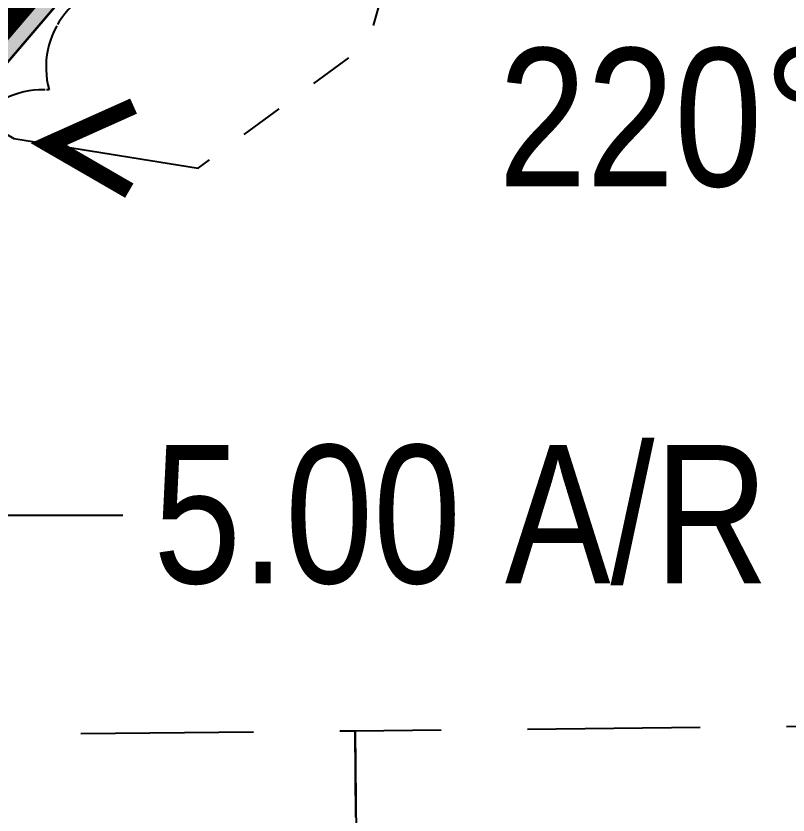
# Model space of a CAD drawing. Extents: x 538089 to 546766, y 6046620 to 6052605.
# Drawn here: x 540557.9 to 540613.8, y 6047394 to 6047451.8 of the extents above; entities that cross this region are included whole.
import ezdxf
from ezdxf.enums import TextEntityAlignment as Align

# ---------------------------------------------------------------- set-up
doc = ezdxf.new("R2010")
doc.units = 0
doc.header["$LTSCALE"] = 5
for name, pattern in [('0', [1, 1, 0]), ('foc-ACCESSROAD', [3.75, 2.5, -1.25]), ('foc-TOPO-ephemeral', [6.25, 3.125, -0.625, 0.625, -0.625, 0.625, -0.625])]:
    doc.linetypes.add(name, pattern=pattern)
for name, color, linetype in [('AS-ROADS', 254, 'Continuous'), ('C-AR', 13, 'foc-ACCESSROAD'), ('C-RW', 13, 'Continuous'), ('C-WS', 13, 'foc-ACCESSROAD'), ('L-BD', 7, 'Continuous'), ('P-PROPOSED', 10, 'Continuous'), ('P-PROPOSED-H', 21, 'Continuous'), ('P-TXT', 4, 'Continuous'), ('T-BUSH', 110, '0'), ('T-DRAW', 143, 'foc-TOPO-ephemeral')]:
    doc.layers.add(name, color=color, linetype=linetype)
doc.styles.add('80CG', font='ARIALN.TTF', dxfattribs={"height": 10})
doc.styles.add('80L', font='ARIALN.TTF', dxfattribs={"height": 10})
doc.dimstyles.new('Compass 5 000', dxfattribs={"dimscale": 5, "dimtxt": 9, "dimasz": 2, "dimexe": 0.2, "dimexo": 0.0625, "dimgap": 0.5, "dimtad": 0, "dimtih": 1, "dimtoh": 1, "dimzin": 0, "dimdsep": 46, "dimtxsty": '80CG', "dimcen": 0.1, "dimse1": 1, "dimse2": 1, "dimclrd": 256, "dimclrt": 256, "dimaunit": 1, "dimadec": 4, "dimazin": 0, "dimtfac": 0.06, "dimtofl": 0, "dimtmove": 0, "dimatfit": 1, "dimfxl": 0.2, "dimtolj": 1, "dimtzin": 0, "dimlwd": -1, "dimarcsym": 0})

# ---------------------------------------------------------------- blocks, each defined once
blk = doc.blocks.new('*D556')
at = {"layer": 'P-TXT', "transparency": 16777216}
for p, q in [((540529.022, 6047438.387), (540521.409, 6047444.871)), ((540548.052, 6047422.178), (540555.665, 6047415.693)), ((540555.665, 6047415.693), (540565.665, 6047415.693))]:
    blk.add_line(p, q, dxfattribs=at)
for points in [[(540530.103, 6047439.655), (540527.941, 6047437.118), (540536.635, 6047431.902)], [(540549.133, 6047423.446), (540546.971, 6047420.909), (540540.439, 6047428.662)]]:
    blk.add_solid(points, dxfattribs=at)
at = {"layer": 'P-TXT', "transparency": 16777216, "insert": (540590.146, 6047415.693), "char_height": 10, "attachment_point": 5, "style": '80CG'}
blk.add_mtext('\\A1;5.00 A/R', dxfattribs=at)

msp = doc.modelspace()

# ---------------------------------------------------------------- hatches: boundary and pattern name
at = {"layer": 'P-PROPOSED-H'}
h = msp.add_hatch(color=256, dxfattribs=at)
h.dxf.hatch_style = 1
h.paths.add_polyline_path([(544327.466, 6048149.661), (544327.476, 6048021.744), (542928.637, 6048018.08), (542909.552, 6048013.868), (542488.637, 6047819.921), (542385.486, 6047818.242), (542344.461, 6047840.106), (542311.347, 6047845.612), (542271.645, 6047862.141), (542238.257, 6047881.52), (542200.285, 6047886.14), (542188.317, 6047882.403), (542175.596, 6047869.264), (542155.701, 6047852.545), (542122.385, 6047837.38), (542083.38, 6047828.883), (542054.427, 6047817.582), (542013.111, 6047806.252), (541967.805, 6047794.863), (541909.618, 6047799.812), (541825.507, 6047777.314), (541131.285, 6047760.981), (540876.936, 6047587.578), (540740.466, 6047543.425), (540612.419, 6047513.168), (540515.464, 6047399.392), (540508.922, 6047399.367), (540609.676, 6047517.655), (540739.12, 6047548.242), (540874.714, 6047592.112), (541129.629, 6047765.917), (541824.792, 6047782.296), (541908.326, 6047804.64), (541967.397, 6047799.913), (542011.841, 6047811.086), (542052.853, 6047822.332), (542081.93, 6047833.681), (542120.801, 6047842.15), (542153.009, 6047856.811), (542172.184, 6047872.924), (542185.613, 6047886.793), (542199.821, 6047891.23), (542239.879, 6047886.356), (542273.869, 6047866.629), (542312.735, 6047850.448), (542346.089, 6047844.902), (542386.696, 6047823.26), (542487.502, 6047824.901), (542907.949, 6048018.632), (542928.086, 6048023.076), (544322.478, 6048026.728), (544322.469, 6048148.494), (544273.348, 6048247.948), (544238.32, 6048336.161), (544238.469, 6048437.058), (544211.887, 6048523.666), (544501.696, 6049247.53), (544507.094, 6049247.581), (544217.187, 6048523.459), (544243.465, 6048437.812), (544243.319, 6048337.113), (544277.918, 6048249.98)])

# ---------------------------------------------------------------- linework, layer by layer
at = {"layer": 'AS-ROADS', "const_width": 2.998, "flags": 128}
msp.add_lwpolyline([(541735.967, 6047777.856), (541596.623, 6047774.266), (541472.73, 6047771.454), (541317.874, 6047767.911), (541175.878, 6047764.533), (541156.063, 6047764.078), (541138.218, 6047763.68), (541129.793, 6047762.934), (541126.219, 6047760.478), (541073.163, 6047724.522), (540907.378, 6047611.563), (540878.582, 6047591.809), (540872.789, 6047589.075), (540855.405, 6047583.269), (540746.313, 6047548.069), (540738.922, 6047545.799), (540723.066, 6047541.771), (540613.208, 6047515.951), (540608.729, 6047512.688), (540574.762, 6047472.788), (540518.994, 6047407.441), (540505.888, 6047391.206), (540491.706, 6047378.658), (540427.362, 6047360.183)], dxfattribs=at)
at = {"layer": 'C-AR', "flags": 128}
msp.add_lwpolyline([(544327.466, 6048149.661), (544327.476, 6048021.744), (542928.637, 6048018.08), (542909.552, 6048013.868), (542488.637, 6047819.921), (542176.164, 6047814.812), (541977.734, 6047780.891), (541131.285, 6047760.981), (540876.936, 6047587.578), (540740.466, 6047543.425), (540612.419, 6047513.168), (540515.464, 6047399.392), (540508.922, 6047399.367), (540609.676, 6047517.655), (540739.12, 6047548.242), (540874.714, 6047592.112), (541129.629, 6047765.917), (541977.252, 6047785.878), (542175.699, 6047819.802), (542487.502, 6047824.901), (542907.949, 6048018.632), (542928.086, 6048023.076), (544322.478, 6048026.728), (544322.469, 6048148.494), (544273.348, 6048247.948), (544238.32, 6048336.161), (544238.469, 6048437.058), (544211.887, 6048523.666), (544501.696, 6049247.53), (544507.094, 6049247.581), (544217.187, 6048523.459), (544243.465, 6048437.812), (544243.319, 6048337.113), (544277.918, 6048249.98), (544327.466, 6048149.661)], close=True, dxfattribs=at)
at = {"layer": 'C-RW', "flags": 128}
msp.add_lwpolyline([(541975.805, 6047800.841), (541124.907, 6047780.826), (540868.049, 6047605.713), (540735.082, 6047562.693), (540601.449, 6047531.116), (540506.218, 6047419.329), (540290.448, 6047417.1), (540291.068, 6047357.836), (540311.057, 6047358.043), (540310.646, 6047397.318), (540515.53, 6047399.435), (540612.419, 6047513.168), (540740.466, 6047543.425), (540876.936, 6047587.578), (541131.285, 6047760.981), (541977.734, 6047780.891)], dxfattribs=at)
at = {"layer": 'C-WS', "flags": 128}
for points in [[(540583.488, 6047300.085), (540582.477, 6047400.084), (540661.477, 6047400.883), (540662.488, 6047300.883), (540583.488, 6047300.085)], [(540300.355, 6047227.278), (540292.305, 6047227.195), (540292.087, 6047249.494), (540290.987, 6047357.84), (540290.589, 6047397.096), (540515.464, 6047399.392), (540582.477, 6047400.084), (540583.488, 6047300.085), (540584.202, 6047230.143), (540332.861, 6047227.603), (540300.355, 6047227.278)]]:
    msp.add_lwpolyline(points, close=True, dxfattribs=at)
at = {"layer": 'P-PROPOSED', "flags": 128}
msp.add_lwpolyline([(541825.507, 6047777.314), (541131.285, 6047760.981), (540876.936, 6047587.578), (540740.466, 6047543.425), (540612.419, 6047513.168), (540515.464, 6047399.392), (540508.922, 6047399.367), (540609.676, 6047517.655), (540739.12, 6047548.242), (540874.714, 6047592.112), (541129.629, 6047765.917), (541824.792, 6047782.296)], dxfattribs=at)
at = {"layer": 'T-BUSH', "flags": 128}
msp.add_lwpolyline([(541935.198, 6047779.082, 0.34043), (541928.153, 6047776.674, 0.520567), (541918.162, 6047776.418, 0.520567), (541908.17, 6047776.161, 0.520567), (541898.179, 6047775.905, 0.520567), (541888.187, 6047775.648, 0.520567), (541878.196, 6047775.392, 0.520567), (541868.202, 6047775.231, 0.520567), (541858.209, 6047775.078, 0.520567), (541848.215, 6047774.924, 0.520567), (541838.222, 6047774.771, 0.520567), (541828.228, 6047774.617, 0.520567), (541818.234, 6047774.464, 0.520567), (541808.241, 6047774.289, 0.520567), (541798.249, 6047774.077, 0.520567), (541788.256, 6047773.865, 0.520567), (541778.264, 6047773.653, 0.520567), (541768.271, 6047773.441, 0.520567), (541758.279, 6047773.229, 0.520567), (541748.286, 6047773.017, 0.520567), (541738.293, 6047772.805, 0.520567), (541728.301, 6047772.592, 0.520567), (541718.308, 6047772.38, 0.520567), (541708.316, 6047772.148, 0.520567), (541698.324, 6047771.914, 0.520567), (541688.332, 6047771.681, 0.520567), (541678.34, 6047771.448, 0.520567), (541668.348, 6047771.214, 0.520567), (541658.356, 6047770.981, 0.520567), (541648.364, 6047770.748, 0.520567), (541638.372, 6047770.515, 0.520567), (541628.38, 6047770.282, 0.520567), (541618.388, 6047770.049, 0.520567), (541608.396, 6047769.817, 0.520567), (541598.404, 6047769.584, 0.520567), (541588.411, 6047769.352, 0.520567), (541578.419, 6047769.119, 0.520567), (541568.427, 6047768.886, 0.520567), (541558.435, 6047768.654, 0.520567), (541548.443, 6047768.421, 0.520567), (541538.451, 6047768.189, 0.520567), (541528.459, 6047767.956, 0.520567), (541518.467, 6047767.724, 0.520567), (541508.475, 6047767.488, 0.520567), (541498.483, 6047767.249, 0.520567), (541488.491, 6047767.01, 0.520567), (541478.499, 6047766.771, 0.520567), (541468.507, 6047766.532, 0.520567), (541458.515, 6047766.293, 0.520567), (541448.523, 6047766.054, 0.520567), (541438.531, 6047765.815, 0.520567), (541428.539, 6047765.576, 0.520567), (541418.547, 6047765.338, 0.520567), (541408.555, 6047765.125, 0.520567), (541398.562, 6047764.916, 0.520567), (541388.57, 6047764.707, 0.520567), (541378.577, 6047764.497, 0.520567), (541368.585, 6047764.288, 0.520567), (541358.592, 6047764.079, 0.520567), (541348.599, 6047763.869, 0.520567), (541338.607, 6047763.66, 0.520567), (541328.614, 6047763.451, 0.520567), (541318.622, 6047763.241, 0.520567), (541308.629, 6047763.032, 0.520567), (541298.637, 6047762.801, 0.520567), (541288.645, 6047762.543, 0.520567), (541278.654, 6047762.286, 0.520567), (541268.662, 6047762.029, 0.520567), (541258.671, 6047761.771, 0.520567), (541248.679, 6047761.514, 0.520567), (541238.688, 6047761.257, 0.520567), (541228.697, 6047761, 0.520567), (541218.704, 6047760.778, 0.520567), (541208.711, 6047760.59, 0.520567), (541198.718, 6047760.402, 0.520567), (541188.725, 6047760.214, 0.520567), (541178.732, 6047760.026, 0.520567), (541168.741, 6047759.75, 0.520567), (541158.752, 6047759.417, 0.520567), (541153.962, 6047754.255, 0.520567), (541149.92, 6047747.907, 0.520567), (541140.051, 6047746.327, 0.520567), (541130.373, 6047744.211, 0.520567), (541121.739, 6047739.176, 0.520567), (541115.233, 6047744.098, 0.520567), (541107.381, 6047741.19, 0.520567), (541099.049, 6047735.671, 0.520567), (541090.716, 6047730.152, 0.520567), (541082.384, 6047724.632, 0.520567), (541074.07, 6047719.085, 0.520567), (541065.802, 6047713.469, 0.520567), (541057.533, 6047707.854, 0.520567), (541049.265, 6047702.239, 0.520567), (541040.997, 6047696.624, 0.520567), (541032.728, 6047691.008, 0.520567), (541024.46, 6047685.393, 0.520567), (541016.192, 6047679.778, 0.520567), (541007.924, 6047674.163, 0.520567), (540999.665, 6047668.533, 0.520567), (540991.432, 6047662.865, 0.520567), (540983.2, 6047657.198, 0.520567), (540974.967, 6047651.531, 0.520567), (540966.734, 6047645.864, 0.520567), (540958.501, 6047640.197, 0.520567), (540950.268, 6047634.53, 0.520567), (540942.036, 6047628.863, 0.520567), (540933.803, 6047623.195, 0.520567), (540925.57, 6047617.528, 0.520567), (540917.337, 6047611.861, 0.520567), (540909.104, 6047606.194, 0.520567), (540900.871, 6047600.527, 0.520567), (540892.55, 6047594.991, 0.520567), (540884.203, 6047589.494, 0.520567), (540875.856, 6047583.997, 0.520567), (540866.736, 6047579.974, 0.520567), (540857.179, 6047577.046, 0.520567), (540847.623, 6047574.118, 0.520567), (540838.067, 6047571.191, 0.520567), (540828.51, 6047568.263, 0.520567), (540818.954, 6047565.335, 0.520567), (540809.397, 6047562.408, 0.520567), (540799.841, 6047559.48, 0.520567), (540790.29, 6047556.534, 0.520567), (540780.764, 6047553.51, 0.520567), (540771.238, 6047550.485, 0.520567), (540761.712, 6047547.46, 0.520567), (540752.186, 6047544.435, 0.520567), (540742.66, 6047541.41, 0.520567), (540732.957, 6047539.015, 0.520567), (540723.248, 6047536.642, 0.520567), (540713.539, 6047534.268, 0.520567), (540703.83, 6047531.894, 0.520567), (540694.122, 6047529.52, 0.520567), (540684.413, 6047527.147, 0.520567), (540674.704, 6047524.773, 0.520567), (540664.995, 6047522.399, 0.520567), (540655.281, 6047520.046, 0.520567), (540645.548, 6047517.774, 0.520567), (540635.815, 6047515.502, 0.520567), (540626.082, 6047513.229, 0.520567), (540616.55, 6047510.373, 0.520567), (540620.769, 6047502.465, 0.520567), (540614.149, 6047495.047, 0.520567), (540607.443, 6047487.636, 0.520567), (540600.738, 6047480.224, 0.520567), (540594.032, 6047472.813, 0.520567), (540585.814, 6047476.168, 0.520567), (540579.281, 6047469.7, 0.520567), (540572.96, 6047461.957, 0.520567), (540566.639, 6047454.215, 0.520567), (540560.319, 6047446.473, 0.520567), (540553.998, 6047438.73, 0.520567), (540550.491, 6047431.087, 0.520567), (540552.865, 6047423.552, 0.520567), (540546.886, 6047415.543, 0.520567), (540540.908, 6047407.533, 0.520567), (540534.929, 6047399.524, 0.520567), (540527.425, 6047396.356, 0.520567), (540520.557, 6047394.031, 0.520567), (540519.298, 6047384.177, 0.520567), (540518.484, 6047373.221)], format="xyb", dxfattribs=at)
at = {"layer": 'T-DRAW', "flags": 128}
msp.add_lwpolyline([(540527.797, 6047454.19), (540546.637, 6047449.575), (540557.76, 6047442.962), (540571.122, 6047440.814), (540583.461, 6047449.852), (540586.176, 6047459.461)], dxfattribs=at)
at = {"layer": 'T-DRAW', "const_width": 1.199, "flags": 128}
msp.add_lwpolyline([(540566.434, 6047445.305), (540560.292, 6047442.555), (540566.124, 6047439.185)], dxfattribs=at)

# ---------------------------------------------------------------- texts
at = {"layer": 'L-BD', "color": 2, "style": '80L'}
msp.add_text("220°25'40''", height=9.99479, dxfattribs=at).set_placement((540621.243, 6047444.503), align=Align.MIDDLE)

# ---------------------------------------------------------------- dimensions: what is measured, and where the dimension line sits
at = {"layer": 'P-TXT'}
dim = msp.add_aligned_dim(p1=(540538.251, 6047433.8), p2=(540542.055, 6047430.559), distance=-2.492, text='5.00 A/R', dimstyle='Compass 5 000', dxfattribs=at)
dim.commit()
dim.dimension.update_dxf_attribs({"geometry": '*D556', "text_midpoint": (540590.146, 6047415.693)})

doc.saveas('drawing.dxf')
